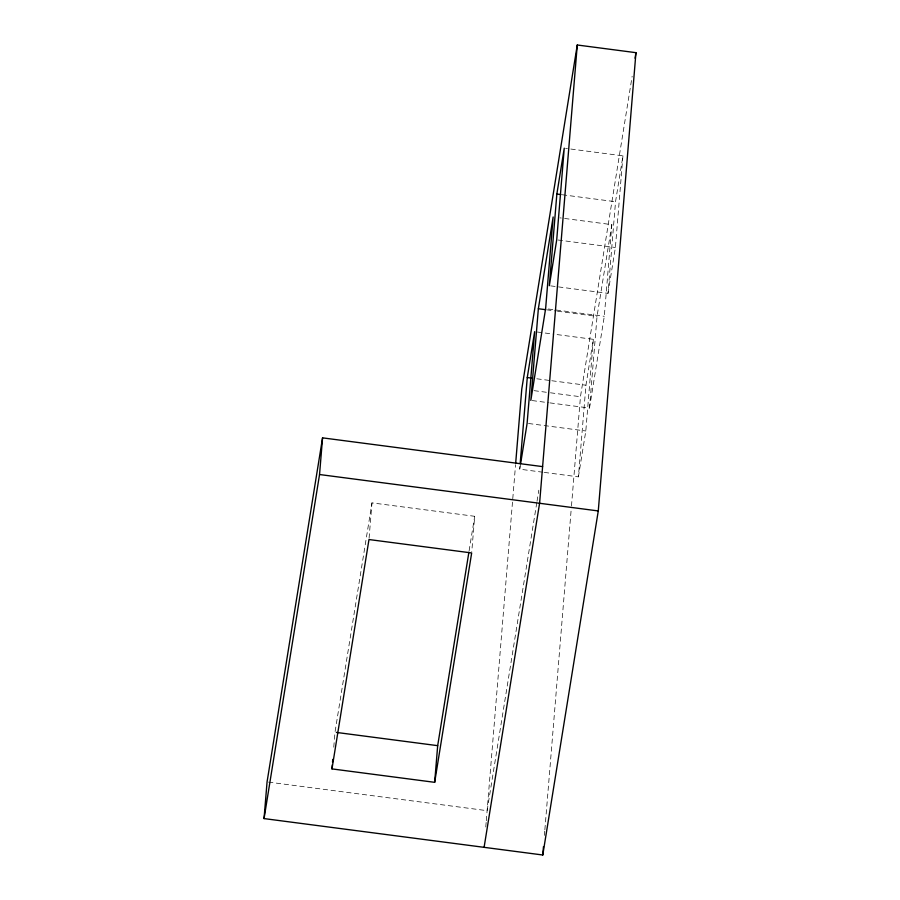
<?xml version="1.0" encoding="UTF-8"?>
<svg xmlns="http://www.w3.org/2000/svg" width="900" height="900" viewBox="0 0 900 900"><rect width="100%" height="100%" fill="white"/><g stroke="black" fill="none" stroke-linecap="round" stroke-linejoin="round"><path stroke-width="0.67" stroke-dasharray="4.5 3.38" d="M333.765 747.18L334.991 732.24L371.981 502.875L474.683 516.296L471.78 551.599M369.079 538.178L371.981 502.875M485.775 826.965L486.225 821.531M486.293 820.71L515.565 464.692M542.925 472.23L519.727 469.192L519.952 466.414M544.399 835.38L544.736 831.173M544.86 829.778L571.354 507.431M571.477 506.036L580.455 396.72L632.149 76.252M544.286 472.41L578.408 476.865L585.945 385.211L593.336 339.334L555.131 334.339M578.408 476.865L585.81 430.988L593.336 339.334M549.934 402.885L589.5 408.049L597.038 316.395L611.842 224.651L559.98 217.868M589.5 408.049L604.305 316.305L611.842 224.651M550.688 285.874L608.006 293.366L615.533 201.713L622.935 155.835L565.616 148.354M608.006 293.366L615.398 247.489L622.935 155.835M469.103 550.834L474.683 516.296M519.727 469.192L520.38 465.142M536.794 502.684L487.114 810.675L268.459 782.1M537.019 501.3L538.808 490.196M562.32 194.76L615.533 201.713M558.09 240.007L615.398 247.489M548.347 308.993L604.305 316.305M546.548 309.803L556.099 311.051M557.46 311.22L597.038 316.395M537.39 332.021L553.77 334.159M536.816 378.787L550.462 380.565M551.824 380.745L585.945 385.211M534.06 390.656L549.067 392.625M550.44 392.794L580.455 396.72M532.192 400.567L548.561 402.705M528.491 423.495L585.81 430.988"/><path stroke-width="1.35" d="M515.666 463.331L521.775 389.059L577.271 45L635.951 52.672L598.275 510.941L542.779 855L264.049 818.584L267.064 781.92L322.56 437.861L542.61 466.616M264.049 818.584L319.545 474.525L322.56 437.861M331.976 768.904L368.978 539.539L471.668 552.949L434.666 782.325L331.976 768.904L332.314 764.831M332.539 762.12L332.764 759.398M434.666 782.325L437.681 745.661L468.889 552.217M520.178 463.635L527.265 377.539L534.656 331.661L527.119 423.326L520.594 463.793M538.358 308.734L530.82 400.387L545.625 308.632L553.151 216.979L538.358 308.734L545.186 309.623M556.852 194.04L549.326 285.705L556.717 239.828L564.255 148.174L556.852 194.04L560.947 194.58M577.271 45L539.595 503.28L484.099 847.327M542.779 855L543.476 846.596M635.062 58.219L635.951 52.672M527.265 377.539L531.349 378.079M319.545 474.525L598.275 510.941M336.375 732.42L437.681 745.661"/></g></svg>
